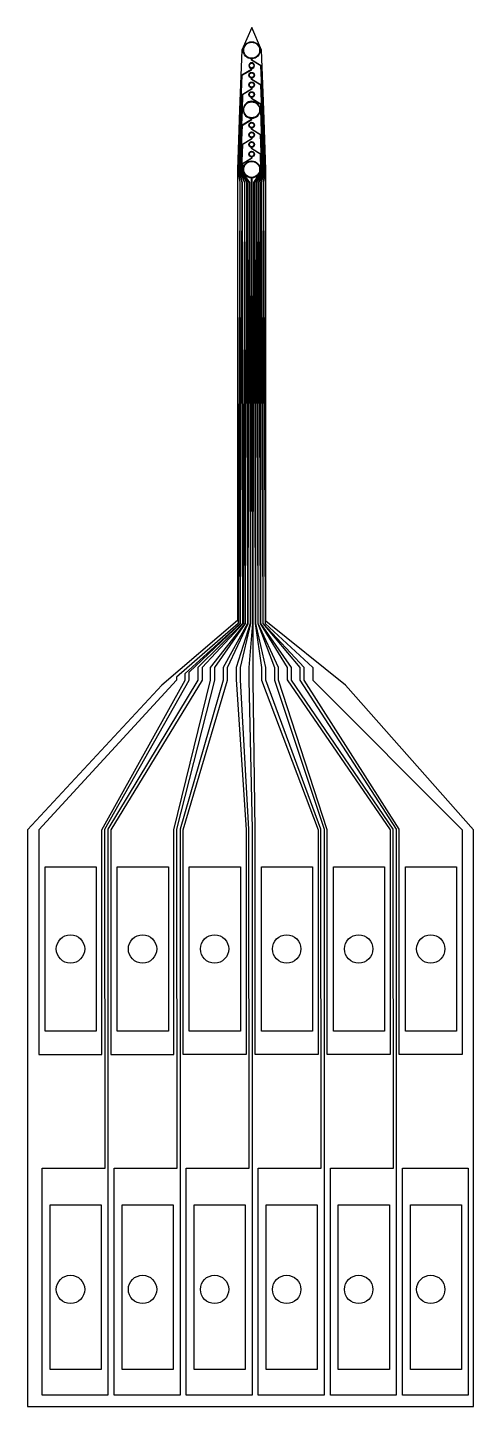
# Model space of a CAD drawing. Header units: centimetres. Extents: x 29.4 to 37.3, y 22.7 to 47.
import ezdxf

# ---------------------------------------------------------------- set-up
doc = ezdxf.new("R2010")
doc.units = ezdxf.units.CM
doc.header["$MEASUREMENT"] = 0
for name, color, linetype in [('Expose', 10, 'Continuous'), ('Foil', 5, 'Continuous'), ('Hole', 93, 'Continuous'), ('Outline', 50, 'Continuous')]:
    doc.layers.add(name, color=color, linetype=linetype)

# ---------------------------------------------------------------- blocks, each defined once
blk = doc.blocks.new('*U146')
at = {"layer": 'Expose'}
blk.add_lwpolyline([(0.45, -1.45), (-0.45, -1.45), (-0.45, 1.45), (0.45, 1.45)], close=True, dxfattribs=at)
blk = doc.blocks.new('*U147')
at = {"layer": 'Expose', "color": 0, "linetype": 'ByBlock', "lineweight": -2, "transparency": 16777216}
for p in [(0, 0), (1.2699, 0), (2.5398, 0), (3.8097, 0), (5.0796, 0), (6.3495, 0)]:
    blk.add_blockref('*U146', p, dxfattribs=at)
blk = doc.blocks.new('*U150')
at = {"layer": 'Expose'}
blk.add_lwpolyline([(0.45, -1.45), (-0.45, -1.45), (-0.45, 1.45), (0.45, 1.45)], close=True, dxfattribs=at)
blk = doc.blocks.new('*U151')
at = {"layer": 'Expose', "color": 0, "linetype": 'ByBlock', "lineweight": -2, "transparency": 16777216}
for p in [(0, 0), (1.2699, 0), (2.5398, 0), (3.8097, 0), (5.0796, 0), (6.3495, 0)]:
    blk.add_blockref('*U150', p, dxfattribs=at)
blk = doc.blocks.new('*U155')
at = {"layer": 'Hole'}
blk.add_circle((0, 0), 0.25, dxfattribs=at)
blk = doc.blocks.new('*U156')
at = {"layer": 'Hole', "color": 0, "linetype": 'ByBlock', "lineweight": -2, "transparency": 16777216}
for p in [(0, 0), (1.27, 0), (2.54, 0), (3.81, 0), (5.08, 0), (6.35, 0), (0, -6), (1.27, -6), (2.54, -6), (3.81, -6), (5.08, -6), (6.35, -6)]:
    blk.add_blockref('*U155', p, dxfattribs=at)

msp = doc.modelspace()

# ---------------------------------------------------------------- linework, layer by layer
at = {"layer": 'Expose'}
for centre, radius in [((33.385, 46.551), 0.14), ((33.385, 46.281), 0.04), ((33.385, 46.111), 0.04), ((33.385, 45.941), 0.04), ((33.385, 45.771), 0.04), ((33.385, 45.501), 0.14), ((33.385, 45.231), 0.04), ((33.385, 45.061), 0.04), ((33.385, 44.891), 0.04), ((33.385, 44.721), 0.04), ((33.385, 44.451), 0.14)]:
    msp.add_circle(centre, radius, dxfattribs=at)
at = {"layer": 'Foil'}
for p, q in [((36.042, 22.851), (36.042, 26.851)), ((36.042, 26.851), (37.152, 26.851)), ((37.152, 26.851), (37.202, 26.851)), ((37.202, 26.851), (37.202, 22.851)), ((37.202, 22.851), (36.042, 22.851))]:
    msp.add_line(p, q, dxfattribs=at)
for points in [[(33.387, 46.401), (33.387, 46.381), (33.553, 46.28), (33.584, 45.501), (33.611, 44.72), (33.62, 44.45), (33.62, 44.401), (33.596, 44.22), (33.596, 44.13), (33.624, 36.512), (33.624, 36.451), (34.46, 35.672), (34.46, 35.449), (37.093, 32.813), (37.093, 28.851), (35.983, 28.851), (35.983, 32.822), (34.31, 35.451), (34.31, 35.672), (33.59, 36.451), (33.59, 36.512), (33.591, 44.13), (33.591, 44.22), (33.615, 44.401), (33.615, 44.45), (33.606, 44.72), (33.579, 45.501), (33.548, 46.278), (33.382, 46.378), (33.382, 46.401, -119.991666)], [(33.387, 45.891), (33.387, 45.868), (33.224, 45.768), (33.216, 45.501), (33.182, 44.72), (33.17, 44.451), (33.17, 44.401), (33.22, 44.22), (33.22, 44.13), (33.224, 36.512), (33.224, 36.451), (32.435, 35.672), (32.435, 35.451), (30.852, 32.822), (30.852, 22.851), (29.692, 22.851), (29.692, 26.851), (30.802, 26.851), (30.796, 32.822), (32.285, 35.451), (32.285, 35.592), (33.189, 36.451), (33.189, 36.512), (33.215, 44.13), (33.215, 44.22), (33.165, 44.401), (33.165, 44.451), (33.177, 44.72), (33.211, 45.501), (33.219, 45.771), (33.382, 45.871), (33.382, 45.891, -40.024984)], [(33.387, 46.061), (33.387, 46.041), (33.551, 45.941), (33.568, 45.501), (33.594, 44.72), (33.604, 44.45), (33.604, 44.401), (33.554, 44.22), (33.554, 44.13), (33.58, 36.512), (33.58, 36.451), (34.235, 35.672), (34.235, 35.451), (35.932, 32.822), (35.932, 22.851), (34.772, 22.851), (34.772, 26.851), (35.882, 26.851), (35.876, 32.822), (34.085, 35.451), (34.085, 35.672), (33.545, 36.451), (33.545, 36.512), (33.549, 44.13), (33.549, 44.22), (33.599, 44.401), (33.599, 44.45), (33.589, 44.72), (33.563, 45.501), (33.546, 45.938), (33.382, 46.038), (33.382, 46.061, -40.024984)], [(33.387, 45.721), (33.387, 45.701), (33.549, 45.601), (33.553, 45.501), (33.577, 44.72), (33.587, 44.45), (33.587, 44.401), (33.512, 44.22), (33.512, 44.13), (33.535, 36.512), (33.535, 36.451), (34.01, 35.672), (34.01, 35.454), (35.827, 32.813), (35.827, 28.851), (34.717, 28.851), (34.717, 32.81), (33.86, 35.451), (33.86, 35.672), (33.501, 36.451), (33.501, 36.512), (33.507, 44.13), (33.507, 44.22), (33.582, 44.401), (33.582, 44.45), (33.572, 44.72), (33.548, 45.501), (33.544, 45.598), (33.382, 45.698), (33.382, 45.721, -40.024984)], [(33.387, 45.181), (33.387, 45.161), (33.548, 45.06), (33.571, 44.45), (33.571, 44.401), (33.47, 44.22), (33.47, 44.13), (33.491, 36.512), (33.491, 36.451), (33.785, 35.672), (33.785, 35.451), (34.662, 32.822), (34.662, 22.851), (33.502, 22.851), (33.502, 26.851), (34.612, 26.851), (34.606, 32.822), (33.635, 35.451), (33.635, 35.672), (33.456, 36.451), (33.456, 36.512), (33.465, 44.13), (33.465, 44.22), (33.566, 44.401), (33.566, 44.45), (33.543, 45.058), (33.382, 45.158), (33.382, 45.181, -40.024984)], [(33.387, 45.011), (33.387, 44.988), (33.222, 44.888), (33.204, 44.451), (33.204, 44.401), (33.304, 44.22), (33.304, 44.13), (33.313, 36.512), (33.313, 36.451), (32.885, 35.672), (32.885, 35.451), (32.122, 32.822), (32.122, 22.851), (30.962, 22.851), (30.962, 26.851), (32.072, 26.851), (32.066, 32.822), (32.735, 35.451), (32.735, 35.672), (33.278, 36.451), (33.278, 36.512), (33.299, 44.13), (33.299, 44.22), (33.199, 44.401), (33.199, 44.451), (33.217, 44.891), (33.382, 44.991), (33.382, 45.011, -40.024984)], [(33.387, 44.841), (33.387, 44.821), (33.544, 44.72), (33.554, 44.45), (33.554, 44.401), (33.429, 44.22), (33.429, 44.13), (33.446, 36.512), (33.446, 36.451), (33.56, 35.672), (33.56, 35.451), (34.555, 32.813), (34.555, 28.851), (33.445, 28.851), (33.445, 32.813), (33.41, 35.451), (33.41, 35.672), (33.412, 36.451), (33.412, 36.512), (33.424, 44.13), (33.424, 44.22), (33.549, 44.401), (33.549, 44.45), (33.539, 44.717), (33.382, 44.818), (33.382, 44.841, -40.024984)], [(33.387, 44.301), (33.387, 44.131), (33.402, 36.512), (33.402, 36.451), (33.335, 35.672), (33.335, 35.451), (33.392, 32.822), (33.392, 22.851), (32.232, 22.851), (32.232, 26.851), (33.342, 26.851), (33.336, 32.822), (33.185, 35.451), (33.185, 35.672), (33.367, 36.451), (33.367, 36.512), (33.382, 44.131), (33.382, 44.301, -120.008333)]]:
    msp.add_lwpolyline(points, format="xyb", close=True, dxfattribs=at)
for points in [[(33.387, 46.231, 40.024984), (33.382, 46.231), (33.382, 46.211), (33.21, 46.111), (33.19, 45.501), (33.16, 44.72), (33.149, 44.451), (33.149, 44.401), (33.174, 44.22), (33.174, 44.13), (33.145, 36.512), (33.145, 36.451), (32.06, 35.502), (32.06, 35.451), (29.635, 32.813), (29.635, 28.851), (30.745, 28.851), (30.745, 32.813), (32.21, 35.451), (32.21, 35.57), (33.179, 36.451), (33.179, 36.512), (33.179, 44.13), (33.179, 44.22), (33.154, 44.401), (33.154, 44.451), (33.165, 44.72), (33.195, 45.501), (33.215, 46.109), (33.387, 46.208), (33.387, 46.231)], [(33.382, 44.671, -40.024984), (33.387, 44.671), (33.387, 44.648), (33.224, 44.548), (33.22, 44.451), (33.22, 44.401), (33.345, 44.22), (33.345, 44.13), (33.357, 36.512), (33.357, 36.451), (33.11, 35.672), (33.11, 35.459), (33.285, 32.815), (33.285, 28.853), (32.175, 28.853), (32.175, 32.815), (32.96, 35.451), (32.96, 35.672), (33.323, 36.451), (33.323, 36.512), (33.34, 44.13), (33.34, 44.22), (33.215, 44.401), (33.215, 44.451), (33.219, 44.551), (33.382, 44.651), (33.382, 44.671)]]:
    msp.add_lwpolyline(points, format="xyb", dxfattribs=at)
msp.add_lwpolyline([(33.382, 45.351), (33.382, 45.331), (33.215, 45.229), (33.182, 44.451), (33.182, 44.401), (33.257, 44.22), (33.257, 44.13), (33.234, 36.512), (33.234, 36.451), (32.51, 35.672), (32.51, 35.451), (30.905, 32.813), (30.905, 28.851), (32.015, 28.851), (32.015, 32.813), (32.66, 35.451), (32.66, 35.672), (33.268, 36.451), (33.268, 36.512), (33.262, 44.13), (33.262, 44.22), (33.187, 44.401), (33.187, 44.451), (33.22, 45.227), (33.387, 45.328), (33.387, 45.351)], dxfattribs=at)
msp.add_arc((33.385, 45.501), 0.15, 270.9548, 269.007, dxfattribs=at)
for p in [(33.193, 45.501), (33.214, 45.501), (33.581, 45.501), (33.151, 44.451), (33.618, 44.45), (33.301, 44.131), (33.343, 44.131)]:
    msp.add_point(p, dxfattribs=at)
at = {"layer": 'Outline'}
msp.add_lwpolyline([(31.804, 35.361), (29.435, 32.813), (29.435, 22.651), (37.293, 22.651), (37.293, 32.813), (35.04, 35.361), (33.635, 36.49), (33.635, 44.451), (33.597, 45.501), (33.56, 46.551), (33.385, 46.951), (33.21, 46.551), (33.172, 45.501), (33.135, 44.451), (33.135, 36.501)], close=True, dxfattribs=at)

# ---------------------------------------------------------------- block references
at = {"layer": 'Expose'}
for name, p in [('*U147', (30.196, 30.713)), ('*U151', (30.282, 24.751))]:
    msp.add_blockref(name, p, dxfattribs=at)
at = {"layer": 'Hole'}
msp.add_blockref('*U156', (30.191, 30.713), dxfattribs=at)

doc.saveas('drawing.dxf')
